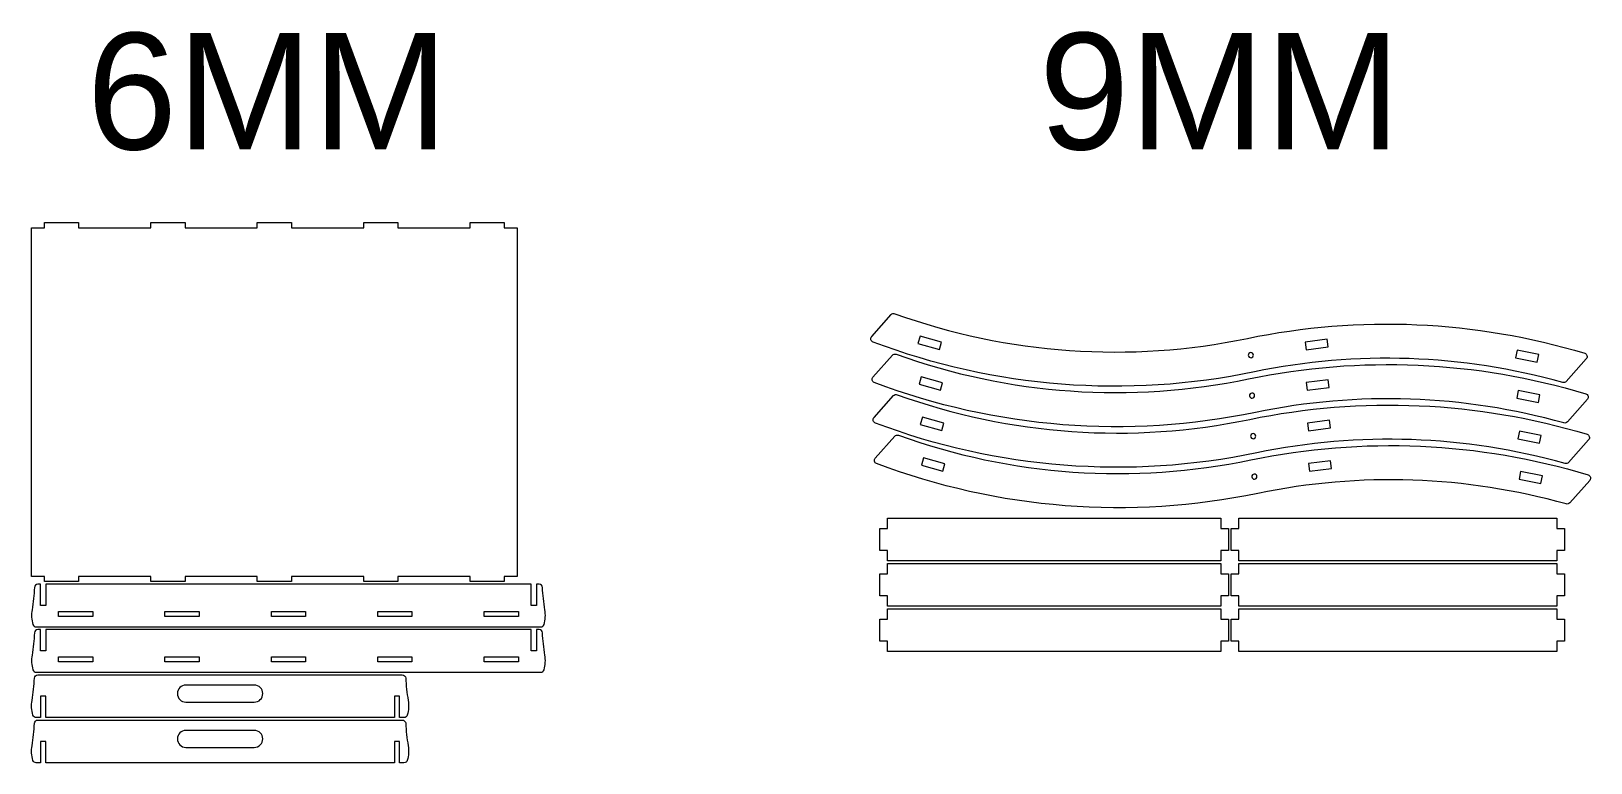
# Model space of a CAD drawing. Header units: millimetres. Extents: x -912 to 912, y -316 to 540.
import ezdxf

# ---------------------------------------------------------------- set-up
doc = ezdxf.new("R2010")
doc.units = ezdxf.units.MM
doc.header["$MEASUREMENT"] = 0
doc.layers.add('Layer 1', color=7, linetype='Continuous')
doc.styles.add('0', font='arial.ttf', dxfattribs={"height": 1})

msp = doc.modelspace()

# ---------------------------------------------------------------- linework, layer by layer
at = {"layer": 'Layer 1', "color": 250, "lineweight": 20}
for points, knots in [([(-343.8648, 310), (-343.8648, 310), (-358.8648, 310), (-358.8648, 310), (-358.8648, 310), (-358.8648, 310), (-358.8648, 316), (-358.8648, 316), (-358.8648, 316), (-358.8648, 316), (-398.8648, 316), (-398.8648, 316), (-398.8648, 316), (-398.8648, 316), (-398.8648, 310), (-398.8648, 310), (-398.8648, 310), (-398.8648, 310), (-483.3648, 310), (-483.3648, 310), (-483.3648, 310), (-483.3648, 310), (-483.3648, 316), (-483.3648, 316), (-483.3648, 316), (-483.3648, 316), (-523.3648, 316), (-523.3648, 316), (-523.3648, 316), (-523.3648, 316), (-523.3648, 310), (-523.3648, 310), (-523.3648, 310), (-523.3648, 310), (-607.8648, 310), (-607.8648, 310), (-607.8648, 310), (-607.8648, 310), (-607.8648, 316), (-607.8648, 316), (-607.8648, 316), (-607.8648, 316), (-647.8648, 316), (-647.8648, 316), (-647.8648, 316), (-647.8648, 316), (-647.8648, 310), (-647.8648, 310), (-647.8648, 310), (-647.8648, 310), (-732.3648, 310), (-732.3648, 310), (-732.3648, 310), (-732.3648, 310), (-732.3648, 316), (-732.3648, 316), (-732.3648, 316), (-732.3648, 316), (-772.3648, 316), (-772.3648, 316), (-772.3648, 316), (-772.3648, 316), (-772.3648, 310), (-772.3648, 310), (-772.3648, 310), (-772.3648, 310), (-856.8648, 310), (-856.8648, 310), (-856.8648, 310), (-856.8648, 310), (-856.8648, 316), (-856.8648, 316), (-856.8648, 316), (-856.8648, 316), (-896.8648, 316), (-896.8648, 316), (-896.8648, 316), (-896.8648, 316), (-896.8648, 310), (-896.8648, 310), (-896.8648, 310), (-896.8648, 310), (-911.8648, 310), (-911.8648, 310), (-911.8648, 310), (-911.8648, 178.497), (-911.8648, 33.503), (-911.8648, -98), (-911.8648, -98), (-911.8648, -98), (-896.8648, -98), (-896.8648, -98), (-896.8648, -98), (-896.8648, -98), (-896.8648, -104), (-896.8648, -104), (-896.8648, -104), (-896.8648, -104), (-856.8648, -104), (-856.8648, -104), (-856.8648, -104), (-856.8648, -104), (-856.8648, -98), (-856.8648, -98), (-856.8648, -98), (-856.8648, -98), (-772.3648, -98), (-772.3648, -98), (-772.3648, -98), (-772.3648, -98), (-772.3648, -104), (-772.3648, -104), (-772.3648, -104), (-772.3648, -104), (-732.3648, -104), (-732.3648, -104), (-732.3648, -104), (-732.3648, -104), (-732.3648, -98), (-732.3648, -98), (-732.3648, -98), (-732.3648, -98), (-647.8648, -98), (-647.8648, -98), (-647.8648, -98), (-647.8648, -98), (-647.8648, -104), (-647.8648, -104), (-647.8648, -104), (-647.8648, -104), (-607.8648, -104), (-607.8648, -104), (-607.8648, -104), (-607.8648, -104), (-607.8648, -98), (-607.8648, -98), (-607.8648, -98), (-607.8648, -98), (-523.3648, -98), (-523.3648, -98), (-523.3648, -98), (-523.3648, -98), (-523.3648, -104), (-523.3648, -104), (-523.3648, -104), (-523.3648, -104), (-483.3648, -104), (-483.3648, -104), (-483.3648, -104), (-483.3648, -104), (-483.3648, -98), (-483.3648, -98), (-483.3648, -98), (-483.3648, -98), (-398.8648, -98), (-398.8648, -98), (-398.8648, -98), (-398.8648, -98), (-398.8648, -104), (-398.8648, -104), (-398.8648, -104), (-398.8648, -104), (-358.8648, -104), (-358.8648, -104), (-358.8648, -104), (-358.8648, -104), (-358.8648, -98), (-358.8648, -98), (-358.8648, -98), (-358.8648, -98), (-343.8648, -98), (-343.8648, -98), (-343.8648, -98), (-343.8648, 33.503), (-343.8648, 178.497), (-343.8648, 310)], [0, 0, 0, 0, 0.022222222, 0.022222222, 0.022222222, 0.022222222, 0.044444444, 0.044444444, 0.044444444, 0.044444444, 0.066666667, 0.066666667, 0.066666667, 0.066666667, 0.088888889, 0.088888889, 0.088888889, 0.088888889, 0.111111111, 0.111111111, 0.111111111, 0.111111111, 0.133333333, 0.133333333, 0.133333333, 0.133333333, 0.155555556, 0.155555556, 0.155555556, 0.155555556, 0.177777778, 0.177777778, 0.177777778, 0.177777778, 0.2, 0.2, 0.2, 0.2, 0.222222222, 0.222222222, 0.222222222, 0.222222222, 0.244444444, 0.244444444, 0.244444444, 0.244444444, 0.266666667, 0.266666667, 0.266666667, 0.266666667, 0.288888889, 0.288888889, 0.288888889, 0.288888889, 0.311111111, 0.311111111, 0.311111111, 0.311111111, 0.333333333, 0.333333333, 0.333333333, 0.333333333, 0.355555556, 0.355555556, 0.355555556, 0.355555556, 0.377777778, 0.377777778, 0.377777778, 0.377777778, 0.4, 0.4, 0.4, 0.4, 0.422222222, 0.422222222, 0.422222222, 0.422222222, 0.444444444, 0.444444444, 0.444444444, 0.444444444, 0.466666667, 0.466666667, 0.466666667, 0.466666667, 0.488888889, 0.488888889, 0.488888889, 0.488888889, 0.511111111, 0.511111111, 0.511111111, 0.511111111, 0.533333333, 0.533333333, 0.533333333, 0.533333333, 0.555555556, 0.555555556, 0.555555556, 0.555555556, 0.577777778, 0.577777778, 0.577777778, 0.577777778, 0.6, 0.6, 0.6, 0.6, 0.622222222, 0.622222222, 0.622222222, 0.622222222, 0.644444444, 0.644444444, 0.644444444, 0.644444444, 0.666666667, 0.666666667, 0.666666667, 0.666666667, 0.688888889, 0.688888889, 0.688888889, 0.688888889, 0.711111111, 0.711111111, 0.711111111, 0.711111111, 0.733333333, 0.733333333, 0.733333333, 0.733333333, 0.755555556, 0.755555556, 0.755555556, 0.755555556, 0.777777778, 0.777777778, 0.777777778, 0.777777778, 0.8, 0.8, 0.8, 0.8, 0.822222222, 0.822222222, 0.822222222, 0.822222222, 0.844444444, 0.844444444, 0.844444444, 0.844444444, 0.866666667, 0.866666667, 0.866666667, 0.866666667, 0.888888889, 0.888888889, 0.888888889, 0.888888889, 0.911111111, 0.911111111, 0.911111111, 0.911111111, 0.933333333, 0.933333333, 0.933333333, 0.933333333, 0.955555556, 0.955555556, 0.955555556, 0.955555556, 1, 1, 1, 1]), ([(904.9795, 163.1625), (776.9749, 201.8434), (641.316, 207.8206), (510.4055, 180.5477), (510.4055, 180.5477), (372.9243, 151.9059), (230.1957, 161.9164), (98.0585, 209.4682), (98.0585, 209.4682), (96.5184, 210.0224), (94.7961, 209.5825), (93.7105, 208.3575), (93.7105, 208.3575), (93.7105, 208.3575), (70.931, 182.6544), (70.931, 182.6544), (70.931, 182.6544), (70.0584, 181.6699), (69.7258, 180.3194), (70.0411, 179.0423), (70.0411, 179.0423), (70.3565, 177.7652), (71.2796, 176.7249), (72.5101, 176.2598), (72.5101, 176.2598), (214.8519, 122.4491), (369.5886, 110.3522), (518.5636, 141.3885), (518.5636, 141.3885), (638.0487, 166.281), (761.7715, 162.0307), (879.2667, 128.997), (879.2667, 128.997), (880.7426, 128.5821), (882.3259, 129.0473), (883.3428, 130.1947), (883.3428, 130.1947), (883.3428, 130.1947), (906.816, 156.6805), (906.816, 156.6805), (906.816, 156.6805), (907.7204, 157.701), (908.0427, 159.112), (907.671, 160.4239), (907.671, 160.4239), (907.2992, 161.7359), (906.2848, 162.7681), (904.9795, 163.1625)], [0, 0, 0, 0, 0.076923077, 0.076923077, 0.076923077, 0.076923077, 0.153846154, 0.153846154, 0.153846154, 0.153846154, 0.230769231, 0.230769231, 0.230769231, 0.230769231, 0.307692308, 0.307692308, 0.307692308, 0.307692308, 0.384615385, 0.384615385, 0.384615385, 0.384615385, 0.461538462, 0.461538462, 0.461538462, 0.461538462, 0.538461538, 0.538461538, 0.538461538, 0.538461538, 0.615384615, 0.615384615, 0.615384615, 0.615384615, 0.692307692, 0.692307692, 0.692307692, 0.692307692, 0.769230769, 0.769230769, 0.769230769, 0.769230769, 0.846153846, 0.846153846, 0.846153846, 0.846153846, 1, 1, 1, 1]), ([(152.486, 176.0905), (152.486, 176.0905), (150.0584, 167.4241), (150.0584, 167.4241), (150.0584, 167.4241), (150.0584, 167.4241), (125.0222, 174.4372), (125.0222, 174.4372), (125.0222, 174.4372), (125.0222, 174.4372), (127.4498, 183.1037), (127.4498, 183.1037), (127.4498, 183.1037), (127.4498, 183.1037), (152.486, 176.0905), (152.486, 176.0905)], [0, 0, 0, 0, 0.2, 0.2, 0.2, 0.2, 0.4, 0.4, 0.4, 0.4, 0.6, 0.6, 0.6, 0.6, 1, 1, 1, 1]), ([(512.2393, 162.9579), (513.3383, 164.1979), (515.2343, 164.3121), (516.4743, 163.2132), (516.4743, 163.2132), (517.7143, 162.1143), (517.8286, 160.2183), (516.7296, 158.9783), (516.7296, 158.9783), (515.6307, 157.7384), (513.7347, 157.624), (512.4947, 158.7229), (512.4947, 158.7229), (511.2548, 159.8218), (511.1404, 161.7179), (512.2393, 162.9579)], [0, 0, 0, 0, 0.2, 0.2, 0.2, 0.2, 0.4, 0.4, 0.4, 0.4, 0.6, 0.6, 0.6, 0.6, 1, 1, 1, 1]), ([(603.6937, 179.5135), (603.6937, 179.5135), (604.8115, 170.5832), (604.8115, 170.5832), (604.8115, 170.5832), (604.8115, 170.5832), (579.0127, 167.3541), (579.0127, 167.3541), (579.0127, 167.3541), (579.0127, 167.3541), (577.895, 176.2844), (577.895, 176.2844), (577.895, 176.2844), (577.895, 176.2844), (603.6937, 179.5135), (603.6937, 179.5135)], [0, 0, 0, 0, 0.2, 0.2, 0.2, 0.2, 0.4, 0.4, 0.4, 0.4, 0.6, 0.6, 0.6, 0.6, 1, 1, 1, 1]), ([(824.0814, 158.0148), (824.0814, 158.0148), (825.8341, 166.8425), (825.8341, 166.8425), (825.8341, 166.8425), (825.8341, 166.8425), (851.3363, 161.7792), (851.3363, 161.7792), (851.3363, 161.7792), (851.3363, 161.7792), (849.5836, 152.9515), (849.5836, 152.9515), (849.5836, 152.9515), (849.5836, 152.9515), (824.0814, 158.0148), (824.0814, 158.0148)], [0, 0, 0, 0, 0.2, 0.2, 0.2, 0.2, 0.4, 0.4, 0.4, 0.4, 0.6, 0.6, 0.6, 0.6, 1, 1, 1, 1]), ([(906.3496, 115.7689), (778.3449, 154.4498), (642.6861, 160.427), (511.7755, 133.1541), (511.7755, 133.1541), (374.2944, 104.5123), (231.5658, 114.5228), (99.4285, 162.0746), (99.4285, 162.0746), (97.8885, 162.6288), (96.1662, 162.1889), (95.0805, 160.9639), (95.0805, 160.9639), (95.0805, 160.9639), (72.301, 135.2608), (72.301, 135.2608), (72.301, 135.2608), (71.4285, 134.2763), (71.0959, 132.9258), (71.4112, 131.6487), (71.4112, 131.6487), (71.7266, 130.3716), (72.6497, 129.3313), (73.8801, 128.8662), (73.8801, 128.8662), (216.222, 75.0555), (370.9587, 62.9586), (519.9337, 93.9949), (519.9337, 93.9949), (639.4188, 118.8874), (763.1416, 114.6371), (880.6367, 81.6034), (880.6367, 81.6034), (882.1127, 81.1885), (883.696, 81.6537), (884.7129, 82.8011), (884.7129, 82.8011), (884.7129, 82.8011), (908.1861, 109.2869), (908.1861, 109.2869), (908.1861, 109.2869), (909.0905, 110.3074), (909.4127, 111.7184), (909.0411, 113.0303), (909.0411, 113.0303), (908.6693, 114.3423), (907.6549, 115.3745), (906.3496, 115.7689)], [0, 0, 0, 0, 0.076923077, 0.076923077, 0.076923077, 0.076923077, 0.153846154, 0.153846154, 0.153846154, 0.153846154, 0.230769231, 0.230769231, 0.230769231, 0.230769231, 0.307692308, 0.307692308, 0.307692308, 0.307692308, 0.384615385, 0.384615385, 0.384615385, 0.384615385, 0.461538462, 0.461538462, 0.461538462, 0.461538462, 0.538461538, 0.538461538, 0.538461538, 0.538461538, 0.615384615, 0.615384615, 0.615384615, 0.615384615, 0.692307692, 0.692307692, 0.692307692, 0.692307692, 0.769230769, 0.769230769, 0.769230769, 0.769230769, 0.846153846, 0.846153846, 0.846153846, 0.846153846, 1, 1, 1, 1]), ([(153.8561, 128.6969), (153.8561, 128.6969), (151.4285, 120.0305), (151.4285, 120.0305), (151.4285, 120.0305), (151.4285, 120.0305), (126.3922, 127.0436), (126.3922, 127.0436), (126.3922, 127.0436), (126.3922, 127.0436), (128.8199, 135.7101), (128.8199, 135.7101), (128.8199, 135.7101), (128.8199, 135.7101), (153.8561, 128.6969), (153.8561, 128.6969)], [0, 0, 0, 0, 0.2, 0.2, 0.2, 0.2, 0.4, 0.4, 0.4, 0.4, 0.6, 0.6, 0.6, 0.6, 1, 1, 1, 1]), ([(605.0637, 132.1199), (605.0637, 132.1199), (606.1815, 123.1896), (606.1815, 123.1896), (606.1815, 123.1896), (606.1815, 123.1896), (580.3828, 119.9605), (580.3828, 119.9605), (580.3828, 119.9605), (580.3828, 119.9605), (579.265, 128.8908), (579.265, 128.8908), (579.265, 128.8908), (579.265, 128.8908), (605.0637, 132.1199), (605.0637, 132.1199)], [0, 0, 0, 0, 0.2, 0.2, 0.2, 0.2, 0.4, 0.4, 0.4, 0.4, 0.6, 0.6, 0.6, 0.6, 1, 1, 1, 1]), ([(907.7196, 68.3753), (779.715, 107.0562), (644.0561, 113.0334), (513.1456, 85.7605), (513.1456, 85.7605), (375.6645, 57.1187), (232.9358, 67.1292), (100.7986, 114.681), (100.7986, 114.681), (99.2586, 115.2352), (97.5362, 114.7953), (96.4506, 113.5703), (96.4506, 113.5703), (96.4506, 113.5703), (73.6711, 87.8672), (73.6711, 87.8672), (73.6711, 87.8672), (72.7986, 86.8827), (72.466, 85.5322), (72.7813, 84.2551), (72.7813, 84.2551), (73.0967, 82.978), (74.0197, 81.9377), (75.2502, 81.4726), (75.2502, 81.4726), (217.592, 27.6619), (372.3287, 15.565), (521.3038, 46.6013), (521.3038, 46.6013), (640.7888, 71.4938), (764.5117, 67.2435), (882.0068, 34.2098), (882.0068, 34.2098), (883.4827, 33.7949), (885.0661, 34.2601), (886.083, 35.4075), (886.083, 35.4075), (886.083, 35.4075), (909.5561, 61.8933), (909.5561, 61.8933), (909.5561, 61.8933), (910.4606, 62.9138), (910.7828, 64.3248), (910.4111, 65.6367), (910.4111, 65.6367), (910.0394, 66.9487), (909.025, 67.9809), (907.7196, 68.3753)], [0, 0, 0, 0, 0.076923077, 0.076923077, 0.076923077, 0.076923077, 0.153846154, 0.153846154, 0.153846154, 0.153846154, 0.230769231, 0.230769231, 0.230769231, 0.230769231, 0.307692308, 0.307692308, 0.307692308, 0.307692308, 0.384615385, 0.384615385, 0.384615385, 0.384615385, 0.461538462, 0.461538462, 0.461538462, 0.461538462, 0.538461538, 0.538461538, 0.538461538, 0.538461538, 0.615384615, 0.615384615, 0.615384615, 0.615384615, 0.692307692, 0.692307692, 0.692307692, 0.692307692, 0.769230769, 0.769230769, 0.769230769, 0.769230769, 0.846153846, 0.846153846, 0.846153846, 0.846153846, 1, 1, 1, 1]), ([(513.6094, 115.5643), (514.7083, 116.8043), (516.6044, 116.9185), (517.8444, 115.8196), (517.8444, 115.8196), (519.0843, 114.7207), (519.1987, 112.8247), (518.0997, 111.5847), (518.0997, 111.5847), (517.0008, 110.3448), (515.1048, 110.2304), (513.8648, 111.3293), (513.8648, 111.3293), (512.6248, 112.4282), (512.5105, 114.3243), (513.6094, 115.5643)], [0, 0, 0, 0, 0.2, 0.2, 0.2, 0.2, 0.4, 0.4, 0.4, 0.4, 0.6, 0.6, 0.6, 0.6, 1, 1, 1, 1]), ([(825.4514, 110.6212), (825.4514, 110.6212), (827.2042, 119.4488), (827.2042, 119.4488), (827.2042, 119.4488), (827.2042, 119.4488), (852.7063, 114.3856), (852.7063, 114.3856), (852.7063, 114.3856), (852.7063, 114.3856), (850.9537, 105.5579), (850.9537, 105.5579), (850.9537, 105.5579), (850.9537, 105.5579), (825.4514, 110.6212), (825.4514, 110.6212)], [0, 0, 0, 0, 0.2, 0.2, 0.2, 0.2, 0.4, 0.4, 0.4, 0.4, 0.6, 0.6, 0.6, 0.6, 1, 1, 1, 1]), ([(155.2262, 81.3033), (155.2262, 81.3033), (152.7986, 72.6369), (152.7986, 72.6369), (152.7986, 72.6369), (152.7986, 72.6369), (127.7623, 79.65), (127.7623, 79.65), (127.7623, 79.65), (127.7623, 79.65), (130.1899, 88.3165), (130.1899, 88.3165), (130.1899, 88.3165), (130.1899, 88.3165), (155.2262, 81.3033), (155.2262, 81.3033)], [0, 0, 0, 0, 0.2, 0.2, 0.2, 0.2, 0.4, 0.4, 0.4, 0.4, 0.6, 0.6, 0.6, 0.6, 1, 1, 1, 1]), ([(606.4338, 84.7263), (606.4338, 84.7263), (607.5516, 75.796), (607.5516, 75.796), (607.5516, 75.796), (607.5516, 75.796), (581.7529, 72.5669), (581.7529, 72.5669), (581.7529, 72.5669), (581.7529, 72.5669), (580.6351, 81.4972), (580.6351, 81.4972), (580.6351, 81.4972), (580.6351, 81.4972), (606.4338, 84.7263), (606.4338, 84.7263)], [0, 0, 0, 0, 0.2, 0.2, 0.2, 0.2, 0.4, 0.4, 0.4, 0.4, 0.6, 0.6, 0.6, 0.6, 1, 1, 1, 1]), ([(909.0897, 20.9817), (781.0851, 59.6625), (645.4262, 65.6398), (514.5157, 38.3669), (514.5157, 38.3669), (377.0345, 9.7251), (234.3059, 19.7356), (102.1687, 67.2874), (102.1687, 67.2874), (100.6287, 67.8416), (98.9063, 67.4017), (97.8207, 66.1767), (97.8207, 66.1767), (97.8207, 66.1767), (75.0412, 40.4736), (75.0412, 40.4736), (75.0412, 40.4736), (74.1687, 39.4891), (73.836, 38.1386), (74.1514, 36.8615), (74.1514, 36.8615), (74.4667, 35.5844), (75.3898, 34.5441), (76.6203, 34.079), (76.6203, 34.079), (218.9621, -19.7317), (373.6988, -31.8286), (522.6739, -0.7923), (522.6739, -0.7923), (642.1589, 24.1002), (765.8817, 19.8499), (883.3769, -13.1838), (883.3769, -13.1838), (884.8528, -13.5987), (886.4361, -13.1335), (887.4531, -11.9861), (887.4531, -11.9861), (887.4531, -11.9861), (910.9262, 14.4997), (910.9262, 14.4997), (910.9262, 14.4997), (911.8306, 15.5202), (912.1529, 16.9312), (911.7812, 18.2431), (911.7812, 18.2431), (911.4094, 19.5551), (910.3951, 20.5873), (909.0897, 20.9817)], [0, 0, 0, 0, 0.076923077, 0.076923077, 0.076923077, 0.076923077, 0.153846154, 0.153846154, 0.153846154, 0.153846154, 0.230769231, 0.230769231, 0.230769231, 0.230769231, 0.307692308, 0.307692308, 0.307692308, 0.307692308, 0.384615385, 0.384615385, 0.384615385, 0.384615385, 0.461538462, 0.461538462, 0.461538462, 0.461538462, 0.538461538, 0.538461538, 0.538461538, 0.538461538, 0.615384615, 0.615384615, 0.615384615, 0.615384615, 0.692307692, 0.692307692, 0.692307692, 0.692307692, 0.769230769, 0.769230769, 0.769230769, 0.769230769, 0.846153846, 0.846153846, 0.846153846, 0.846153846, 1, 1, 1, 1]), ([(514.9795, 68.1707), (516.0784, 69.4107), (517.9745, 69.5249), (519.2145, 68.426), (519.2145, 68.426), (520.4544, 67.3271), (520.5687, 65.4311), (519.4698, 64.1911), (519.4698, 64.1911), (518.3709, 62.9512), (516.4748, 62.8368), (515.2348, 63.9357), (515.2348, 63.9357), (513.9949, 65.0346), (513.8806, 66.9307), (514.9795, 68.1707)], [0, 0, 0, 0, 0.2, 0.2, 0.2, 0.2, 0.4, 0.4, 0.4, 0.4, 0.6, 0.6, 0.6, 0.6, 1, 1, 1, 1]), ([(826.8215, 63.2276), (826.8215, 63.2276), (828.5742, 72.0552), (828.5742, 72.0552), (828.5742, 72.0552), (828.5742, 72.0552), (854.0764, 66.992), (854.0764, 66.992), (854.0764, 66.992), (854.0764, 66.992), (852.3238, 58.1643), (852.3238, 58.1643), (852.3238, 58.1643), (852.3238, 58.1643), (826.8215, 63.2276), (826.8215, 63.2276)], [0, 0, 0, 0, 0.2, 0.2, 0.2, 0.2, 0.4, 0.4, 0.4, 0.4, 0.6, 0.6, 0.6, 0.6, 1, 1, 1, 1]), ([(156.5963, 33.9097), (156.5963, 33.9097), (154.1686, 25.2433), (154.1686, 25.2433), (154.1686, 25.2433), (154.1686, 25.2433), (129.1324, 32.2564), (129.1324, 32.2564), (129.1324, 32.2564), (129.1324, 32.2564), (131.56, 40.9229), (131.56, 40.9229), (131.56, 40.9229), (131.56, 40.9229), (156.5963, 33.9097), (156.5963, 33.9097)], [0, 0, 0, 0, 0.2, 0.2, 0.2, 0.2, 0.4, 0.4, 0.4, 0.4, 0.6, 0.6, 0.6, 0.6, 1, 1, 1, 1]), ([(607.8039, 37.3327), (607.8039, 37.3327), (608.9217, 28.4024), (608.9217, 28.4024), (608.9217, 28.4024), (608.9217, 28.4024), (583.123, 25.1733), (583.123, 25.1733), (583.123, 25.1733), (583.123, 25.1733), (582.0052, 34.1036), (582.0052, 34.1036), (582.0052, 34.1036), (582.0052, 34.1036), (607.8039, 37.3327), (607.8039, 37.3327)], [0, 0, 0, 0, 0.2, 0.2, 0.2, 0.2, 0.4, 0.4, 0.4, 0.4, 0.6, 0.6, 0.6, 0.6, 1, 1, 1, 1]), ([(516.3495, 20.7771), (517.4485, 22.0171), (519.3445, 22.1313), (520.5846, 21.0324), (520.5846, 21.0324), (521.8245, 19.9335), (521.9388, 18.0375), (520.8399, 16.7975), (520.8399, 16.7975), (519.741, 15.5576), (517.8449, 15.4432), (516.6049, 16.5421), (516.6049, 16.5421), (515.365, 17.641), (515.2506, 19.5371), (516.3495, 20.7771)], [0, 0, 0, 0, 0.2, 0.2, 0.2, 0.2, 0.4, 0.4, 0.4, 0.4, 0.6, 0.6, 0.6, 0.6, 1, 1, 1, 1]), ([(828.1916, 15.834), (828.1916, 15.834), (829.9443, 24.6616), (829.9443, 24.6616), (829.9443, 24.6616), (829.9443, 24.6616), (855.4465, 19.5984), (855.4465, 19.5984), (855.4465, 19.5984), (855.4465, 19.5984), (853.6938, 10.7707), (853.6938, 10.7707), (853.6938, 10.7707), (853.6938, 10.7707), (828.1916, 15.834), (828.1916, 15.834)], [0, 0, 0, 0, 0.2, 0.2, 0.2, 0.2, 0.4, 0.4, 0.4, 0.4, 0.6, 0.6, 0.6, 0.6, 1, 1, 1, 1]), ([(89.4936, -79.7662), (89.4936, -79.7662), (479.4936, -79.7664), (479.4936, -79.7664), (479.4936, -79.7664), (479.4936, -79.7664), (479.4936, -67.7664), (479.4936, -67.7664), (479.4936, -67.7664), (479.4936, -67.7664), (488.4936, -67.7664), (488.4936, -67.7664), (488.4936, -67.7664), (488.4936, -67.7664), (488.4936, -41.7664), (488.4936, -41.7664), (488.4936, -41.7664), (488.4936, -41.7664), (479.4936, -41.7665), (479.4936, -41.7665), (479.4936, -41.7665), (479.4936, -41.7665), (479.4936, -29.7665), (479.4936, -29.7665), (479.4936, -29.7665), (479.4936, -29.7665), (89.4937, -29.7663), (89.4937, -29.7663), (89.4937, -29.7663), (89.4937, -29.7663), (89.4936, -41.7663), (89.4936, -41.7663), (89.4936, -41.7663), (89.4936, -41.7663), (80.4936, -41.7663), (80.4936, -41.7663), (80.4936, -41.7663), (80.4936, -41.7663), (80.4936, -67.7662), (80.4936, -67.7662), (80.4936, -67.7662), (80.4936, -67.7662), (89.4936, -67.7662), (89.4936, -67.7662), (89.4936, -67.7662), (89.4936, -67.7662), (89.4936, -79.7662), (89.4936, -79.7662)], [0, 0, 0, 0, 0.076923077, 0.076923077, 0.076923077, 0.076923077, 0.153846154, 0.153846154, 0.153846154, 0.153846154, 0.230769231, 0.230769231, 0.230769231, 0.230769231, 0.307692308, 0.307692308, 0.307692308, 0.307692308, 0.384615385, 0.384615385, 0.384615385, 0.384615385, 0.461538462, 0.461538462, 0.461538462, 0.461538462, 0.538461538, 0.538461538, 0.538461538, 0.538461538, 0.615384615, 0.615384615, 0.615384615, 0.615384615, 0.692307692, 0.692307692, 0.692307692, 0.692307692, 0.769230769, 0.769230769, 0.769230769, 0.769230769, 0.846153846, 0.846153846, 0.846153846, 0.846153846, 1, 1, 1, 1]), ([(872.4936, -41.7664), (872.4936, -41.7664), (872.4936, -29.7648), (872.4936, -29.7648), (872.4936, -29.7648), (872.4936, -29.7648), (500.4936, -29.7648), (500.4936, -29.7648), (500.4936, -29.7648), (500.4936, -29.7648), (500.4936, -41.7664), (500.4936, -41.7664), (500.4936, -41.7664), (500.4936, -41.7664), (491.4936, -41.7664), (491.4936, -41.7664), (491.4936, -41.7664), (491.4936, -41.7664), (491.4936, -67.7632), (491.4936, -67.7632), (491.4936, -67.7632), (491.4936, -67.7632), (500.4936, -67.7632), (500.4936, -67.7632), (500.4936, -67.7632), (500.4936, -67.7632), (500.4936, -79.7648), (500.4936, -79.7648), (500.4936, -79.7648), (500.4936, -79.7648), (872.4936, -79.7648), (872.4936, -79.7648), (872.4936, -79.7648), (872.4936, -79.7648), (872.4936, -67.7632), (872.4936, -67.7632), (872.4936, -67.7632), (872.4936, -67.7632), (881.4936, -67.7632), (881.4936, -67.7632), (881.4936, -67.7632), (881.4936, -67.7632), (881.4936, -41.7664), (881.4936, -41.7664), (881.4936, -41.7664), (881.4936, -41.7664), (872.4936, -41.7664), (872.4936, -41.7664)], [0, 0, 0, 0, 0.076923077, 0.076923077, 0.076923077, 0.076923077, 0.153846154, 0.153846154, 0.153846154, 0.153846154, 0.230769231, 0.230769231, 0.230769231, 0.230769231, 0.307692308, 0.307692308, 0.307692308, 0.307692308, 0.384615385, 0.384615385, 0.384615385, 0.384615385, 0.461538462, 0.461538462, 0.461538462, 0.461538462, 0.538461538, 0.538461538, 0.538461538, 0.538461538, 0.615384615, 0.615384615, 0.615384615, 0.615384615, 0.692307692, 0.692307692, 0.692307692, 0.692307692, 0.769230769, 0.769230769, 0.769230769, 0.769230769, 0.846153846, 0.846153846, 0.846153846, 0.846153846, 1, 1, 1, 1]), ([(89.4936, -132.7661), (89.4936, -132.7661), (479.4936, -132.7663), (479.4936, -132.7663), (479.4936, -132.7663), (479.4936, -132.7663), (479.4936, -120.7663), (479.4936, -120.7663), (479.4936, -120.7663), (479.4936, -120.7663), (488.4936, -120.7663), (488.4936, -120.7663), (488.4936, -120.7663), (488.4936, -120.7663), (488.4936, -94.7663), (488.4936, -94.7663), (488.4936, -94.7663), (488.4936, -94.7663), (479.4936, -94.7664), (479.4936, -94.7664), (479.4936, -94.7664), (479.4936, -94.7664), (479.4936, -82.7664), (479.4936, -82.7664), (479.4936, -82.7664), (479.4936, -82.7664), (89.4937, -82.7662), (89.4937, -82.7662), (89.4937, -82.7662), (89.4937, -82.7662), (89.4936, -94.7662), (89.4936, -94.7662), (89.4936, -94.7662), (89.4936, -94.7662), (80.4936, -94.7662), (80.4936, -94.7662), (80.4936, -94.7662), (80.4936, -94.7662), (80.4936, -120.7661), (80.4936, -120.7661), (80.4936, -120.7661), (80.4936, -120.7661), (89.4936, -120.7661), (89.4936, -120.7661), (89.4936, -120.7661), (89.4936, -120.7661), (89.4936, -132.7661), (89.4936, -132.7661)], [0, 0, 0, 0, 0.076923077, 0.076923077, 0.076923077, 0.076923077, 0.153846154, 0.153846154, 0.153846154, 0.153846154, 0.230769231, 0.230769231, 0.230769231, 0.230769231, 0.307692308, 0.307692308, 0.307692308, 0.307692308, 0.384615385, 0.384615385, 0.384615385, 0.384615385, 0.461538462, 0.461538462, 0.461538462, 0.461538462, 0.538461538, 0.538461538, 0.538461538, 0.538461538, 0.615384615, 0.615384615, 0.615384615, 0.615384615, 0.692307692, 0.692307692, 0.692307692, 0.692307692, 0.769230769, 0.769230769, 0.769230769, 0.769230769, 0.846153846, 0.846153846, 0.846153846, 0.846153846, 1, 1, 1, 1]), ([(872.4936, -94.7664), (872.4936, -94.7664), (872.4936, -82.7648), (872.4936, -82.7648), (872.4936, -82.7648), (872.4936, -82.7648), (500.4936, -82.7648), (500.4936, -82.7648), (500.4936, -82.7648), (500.4936, -82.7648), (500.4936, -94.7664), (500.4936, -94.7664), (500.4936, -94.7664), (500.4936, -94.7664), (491.4936, -94.7664), (491.4936, -94.7664), (491.4936, -94.7664), (491.4936, -94.7664), (491.4936, -120.7632), (491.4936, -120.7632), (491.4936, -120.7632), (491.4936, -120.7632), (500.4936, -120.7632), (500.4936, -120.7632), (500.4936, -120.7632), (500.4936, -120.7632), (500.4936, -132.7648), (500.4936, -132.7648), (500.4936, -132.7648), (500.4936, -132.7648), (872.4936, -132.7648), (872.4936, -132.7648), (872.4936, -132.7648), (872.4936, -132.7648), (872.4936, -120.7632), (872.4936, -120.7632), (872.4936, -120.7632), (872.4936, -120.7632), (881.4936, -120.7632), (881.4936, -120.7632), (881.4936, -120.7632), (881.4936, -120.7632), (881.4936, -94.7664), (881.4936, -94.7664), (881.4936, -94.7664), (881.4936, -94.7664), (872.4936, -94.7664), (872.4936, -94.7664)], [0, 0, 0, 0, 0.076923077, 0.076923077, 0.076923077, 0.076923077, 0.153846154, 0.153846154, 0.153846154, 0.153846154, 0.230769231, 0.230769231, 0.230769231, 0.230769231, 0.307692308, 0.307692308, 0.307692308, 0.307692308, 0.384615385, 0.384615385, 0.384615385, 0.384615385, 0.461538462, 0.461538462, 0.461538462, 0.461538462, 0.538461538, 0.538461538, 0.538461538, 0.538461538, 0.615384615, 0.615384615, 0.615384615, 0.615384615, 0.692307692, 0.692307692, 0.692307692, 0.692307692, 0.769230769, 0.769230769, 0.769230769, 0.769230769, 0.846153846, 0.846153846, 0.846153846, 0.846153846, 1, 1, 1, 1]), ([(-316.2583, -157), (-316.2583, -157), (-906.5351, -157), (-906.5351, -157), (-906.5351, -157), (-908.3069, -157), (-909.8675, -155.8345), (-910.3705, -154.1356), (-910.3705, -154.1356), (-912.0164, -148.577), (-912.3674, -142.7153), (-911.3967, -137), (-911.3967, -137), (-909.9247, -128.3336), (-908.9735, -119.5867), (-908.5481, -110.8064), (-908.5481, -110.8064), (-908.4448, -108.675), (-906.6867, -107), (-904.5528, -107), (-904.5528, -107), (-904.5528, -107), (-901.3967, -107), (-901.3967, -107), (-901.3967, -107), (-901.3967, -107), (-901.3967, -132), (-901.3967, -132), (-901.3967, -132), (-901.3967, -132), (-895.3967, -132), (-895.3967, -132), (-895.3967, -132), (-895.3967, -132), (-895.3967, -107), (-895.3967, -107), (-895.3967, -107), (-895.3967, -107), (-327.3967, -107), (-327.3967, -107), (-327.3967, -107), (-327.3967, -107), (-327.3967, -132), (-327.3967, -132), (-327.3967, -132), (-327.3967, -132), (-321.3967, -132), (-321.3967, -132), (-321.3967, -132), (-321.3967, -132), (-321.3967, -107), (-321.3967, -107), (-321.3967, -107), (-321.3967, -107), (-318.2406, -107), (-318.2406, -107), (-318.2406, -107), (-316.1067, -107), (-314.3486, -108.675), (-314.2453, -110.8064), (-314.2453, -110.8064), (-313.8199, -119.5867), (-312.8687, -128.3336), (-311.3967, -137), (-311.3967, -137), (-310.426, -142.7152), (-310.777, -148.5769), (-312.4229, -154.1356), (-312.4229, -154.1356), (-312.9259, -155.8345), (-314.4865, -157), (-316.2583, -157)], [0, 0, 0, 0, 0.052631579, 0.052631579, 0.052631579, 0.052631579, 0.105263158, 0.105263158, 0.105263158, 0.105263158, 0.157894737, 0.157894737, 0.157894737, 0.157894737, 0.210526316, 0.210526316, 0.210526316, 0.210526316, 0.263157895, 0.263157895, 0.263157895, 0.263157895, 0.315789474, 0.315789474, 0.315789474, 0.315789474, 0.368421053, 0.368421053, 0.368421053, 0.368421053, 0.421052632, 0.421052632, 0.421052632, 0.421052632, 0.473684211, 0.473684211, 0.473684211, 0.473684211, 0.526315789, 0.526315789, 0.526315789, 0.526315789, 0.578947368, 0.578947368, 0.578947368, 0.578947368, 0.631578947, 0.631578947, 0.631578947, 0.631578947, 0.684210526, 0.684210526, 0.684210526, 0.684210526, 0.736842105, 0.736842105, 0.736842105, 0.736842105, 0.789473684, 0.789473684, 0.789473684, 0.789473684, 0.842105263, 0.842105263, 0.842105263, 0.842105263, 0.894736842, 0.894736842, 0.894736842, 0.894736842, 1, 1, 1, 1]), ([(-840.3967, -145), (-840.3967, -145), (-840.3967, -139), (-840.3967, -139), (-840.3967, -139), (-840.3967, -139), (-880.3967, -139), (-880.3967, -139), (-880.3967, -139), (-880.3967, -139), (-880.3967, -145), (-880.3967, -145), (-880.3967, -145), (-880.3967, -145), (-840.3967, -145), (-840.3967, -145)], [0, 0, 0, 0, 0.2, 0.2, 0.2, 0.2, 0.4, 0.4, 0.4, 0.4, 0.6, 0.6, 0.6, 0.6, 1, 1, 1, 1]), ([(-715.8967, -139), (-715.8967, -139), (-755.8967, -139), (-755.8967, -139), (-755.8967, -139), (-755.8967, -139), (-755.8967, -145), (-755.8967, -145), (-755.8967, -145), (-755.8967, -145), (-715.8967, -145), (-715.8967, -145), (-715.8967, -145), (-715.8967, -145), (-715.8967, -139), (-715.8967, -139)], [0, 0, 0, 0, 0.2, 0.2, 0.2, 0.2, 0.4, 0.4, 0.4, 0.4, 0.6, 0.6, 0.6, 0.6, 1, 1, 1, 1]), ([(-591.3967, -145), (-591.3967, -145), (-591.3967, -139), (-591.3967, -139), (-591.3967, -139), (-591.3967, -139), (-631.3967, -139), (-631.3967, -139), (-631.3967, -139), (-631.3967, -139), (-631.3967, -145), (-631.3967, -145), (-631.3967, -145), (-631.3967, -145), (-591.3967, -145), (-591.3967, -145)], [0, 0, 0, 0, 0.2, 0.2, 0.2, 0.2, 0.4, 0.4, 0.4, 0.4, 0.6, 0.6, 0.6, 0.6, 1, 1, 1, 1]), ([(-466.8967, -139), (-466.8967, -139), (-506.8967, -139), (-506.8967, -139), (-506.8967, -139), (-506.8967, -139), (-506.8967, -145), (-506.8967, -145), (-506.8967, -145), (-506.8967, -145), (-466.8967, -145), (-466.8967, -145), (-466.8967, -145), (-466.8967, -145), (-466.8967, -139), (-466.8967, -139)], [0, 0, 0, 0, 0.2, 0.2, 0.2, 0.2, 0.4, 0.4, 0.4, 0.4, 0.6, 0.6, 0.6, 0.6, 1, 1, 1, 1]), ([(-342.3967, -139), (-342.3967, -139), (-382.3967, -139), (-382.3967, -139), (-382.3967, -139), (-382.3967, -139), (-382.3967, -145), (-382.3967, -145), (-382.3967, -145), (-382.3967, -145), (-342.3967, -145), (-342.3967, -145), (-342.3967, -145), (-342.3967, -145), (-342.3967, -139), (-342.3967, -139)], [0, 0, 0, 0, 0.2, 0.2, 0.2, 0.2, 0.4, 0.4, 0.4, 0.4, 0.6, 0.6, 0.6, 0.6, 1, 1, 1, 1]), ([(89.4936, -185.766), (89.4936, -185.766), (479.4936, -185.7662), (479.4936, -185.7662), (479.4936, -185.7662), (479.4936, -185.7662), (479.4936, -173.7662), (479.4936, -173.7662), (479.4936, -173.7662), (479.4936, -173.7662), (488.4936, -173.7662), (488.4936, -173.7662), (488.4936, -173.7662), (488.4936, -173.7662), (488.4936, -147.7662), (488.4936, -147.7662), (488.4936, -147.7662), (488.4936, -147.7662), (479.4936, -147.7663), (479.4936, -147.7663), (479.4936, -147.7663), (479.4936, -147.7663), (479.4936, -135.7663), (479.4936, -135.7663), (479.4936, -135.7663), (479.4936, -135.7663), (89.4937, -135.7661), (89.4937, -135.7661), (89.4937, -135.7661), (89.4937, -135.7661), (89.4936, -147.7661), (89.4936, -147.7661), (89.4936, -147.7661), (89.4936, -147.7661), (80.4936, -147.7661), (80.4936, -147.7661), (80.4936, -147.7661), (80.4936, -147.7661), (80.4936, -173.766), (80.4936, -173.766), (80.4936, -173.766), (80.4936, -173.766), (89.4936, -173.766), (89.4936, -173.766), (89.4936, -173.766), (89.4936, -173.766), (89.4936, -185.766), (89.4936, -185.766)], [0, 0, 0, 0, 0.076923077, 0.076923077, 0.076923077, 0.076923077, 0.153846154, 0.153846154, 0.153846154, 0.153846154, 0.230769231, 0.230769231, 0.230769231, 0.230769231, 0.307692308, 0.307692308, 0.307692308, 0.307692308, 0.384615385, 0.384615385, 0.384615385, 0.384615385, 0.461538462, 0.461538462, 0.461538462, 0.461538462, 0.538461538, 0.538461538, 0.538461538, 0.538461538, 0.615384615, 0.615384615, 0.615384615, 0.615384615, 0.692307692, 0.692307692, 0.692307692, 0.692307692, 0.769230769, 0.769230769, 0.769230769, 0.769230769, 0.846153846, 0.846153846, 0.846153846, 0.846153846, 1, 1, 1, 1]), ([(872.4936, -147.7664), (872.4936, -147.7664), (872.4936, -135.7648), (872.4936, -135.7648), (872.4936, -135.7648), (872.4936, -135.7648), (500.4936, -135.7648), (500.4936, -135.7648), (500.4936, -135.7648), (500.4936, -135.7648), (500.4936, -147.7664), (500.4936, -147.7664), (500.4936, -147.7664), (500.4936, -147.7664), (491.4936, -147.7664), (491.4936, -147.7664), (491.4936, -147.7664), (491.4936, -147.7664), (491.4936, -173.7632), (491.4936, -173.7632), (491.4936, -173.7632), (491.4936, -173.7632), (500.4936, -173.7632), (500.4936, -173.7632), (500.4936, -173.7632), (500.4936, -173.7632), (500.4936, -185.7648), (500.4936, -185.7648), (500.4936, -185.7648), (500.4936, -185.7648), (872.4936, -185.7648), (872.4936, -185.7648), (872.4936, -185.7648), (872.4936, -185.7648), (872.4936, -173.7632), (872.4936, -173.7632), (872.4936, -173.7632), (872.4936, -173.7632), (881.4936, -173.7632), (881.4936, -173.7632), (881.4936, -173.7632), (881.4936, -173.7632), (881.4936, -147.7664), (881.4936, -147.7664), (881.4936, -147.7664), (881.4936, -147.7664), (872.4936, -147.7664), (872.4936, -147.7664)], [0, 0, 0, 0, 0.076923077, 0.076923077, 0.076923077, 0.076923077, 0.153846154, 0.153846154, 0.153846154, 0.153846154, 0.230769231, 0.230769231, 0.230769231, 0.230769231, 0.307692308, 0.307692308, 0.307692308, 0.307692308, 0.384615385, 0.384615385, 0.384615385, 0.384615385, 0.461538462, 0.461538462, 0.461538462, 0.461538462, 0.538461538, 0.538461538, 0.538461538, 0.538461538, 0.615384615, 0.615384615, 0.615384615, 0.615384615, 0.692307692, 0.692307692, 0.692307692, 0.692307692, 0.769230769, 0.769230769, 0.769230769, 0.769230769, 0.846153846, 0.846153846, 0.846153846, 0.846153846, 1, 1, 1, 1]), ([(-316.2583, -210), (-316.2583, -210), (-906.5351, -210), (-906.5351, -210), (-906.5351, -210), (-908.3069, -210), (-909.8675, -208.8345), (-910.3705, -207.1356), (-910.3705, -207.1356), (-912.0164, -201.577), (-912.3674, -195.7153), (-911.3967, -190), (-911.3967, -190), (-909.9247, -181.3336), (-908.9735, -172.5867), (-908.5481, -163.8064), (-908.5481, -163.8064), (-908.4448, -161.675), (-906.6867, -160), (-904.5528, -160), (-904.5528, -160), (-904.5528, -160), (-901.3967, -160), (-901.3967, -160), (-901.3967, -160), (-901.3967, -160), (-901.3967, -185), (-901.3967, -185), (-901.3967, -185), (-901.3967, -185), (-895.3967, -185), (-895.3967, -185), (-895.3967, -185), (-895.3967, -185), (-895.3967, -160), (-895.3967, -160), (-895.3967, -160), (-895.3967, -160), (-327.3967, -160), (-327.3967, -160), (-327.3967, -160), (-327.3967, -160), (-327.3967, -185), (-327.3967, -185), (-327.3967, -185), (-327.3967, -185), (-321.3967, -185), (-321.3967, -185), (-321.3967, -185), (-321.3967, -185), (-321.3967, -160), (-321.3967, -160), (-321.3967, -160), (-321.3967, -160), (-318.2406, -160), (-318.2406, -160), (-318.2406, -160), (-316.1067, -160), (-314.3486, -161.675), (-314.2453, -163.8064), (-314.2453, -163.8064), (-313.8199, -172.5867), (-312.8687, -181.3336), (-311.3967, -190), (-311.3967, -190), (-310.426, -195.7152), (-310.777, -201.5769), (-312.4229, -207.1356), (-312.4229, -207.1356), (-312.9259, -208.8345), (-314.4865, -210), (-316.2583, -210)], [0, 0, 0, 0, 0.052631579, 0.052631579, 0.052631579, 0.052631579, 0.105263158, 0.105263158, 0.105263158, 0.105263158, 0.157894737, 0.157894737, 0.157894737, 0.157894737, 0.210526316, 0.210526316, 0.210526316, 0.210526316, 0.263157895, 0.263157895, 0.263157895, 0.263157895, 0.315789474, 0.315789474, 0.315789474, 0.315789474, 0.368421053, 0.368421053, 0.368421053, 0.368421053, 0.421052632, 0.421052632, 0.421052632, 0.421052632, 0.473684211, 0.473684211, 0.473684211, 0.473684211, 0.526315789, 0.526315789, 0.526315789, 0.526315789, 0.578947368, 0.578947368, 0.578947368, 0.578947368, 0.631578947, 0.631578947, 0.631578947, 0.631578947, 0.684210526, 0.684210526, 0.684210526, 0.684210526, 0.736842105, 0.736842105, 0.736842105, 0.736842105, 0.789473684, 0.789473684, 0.789473684, 0.789473684, 0.842105263, 0.842105263, 0.842105263, 0.842105263, 0.894736842, 0.894736842, 0.894736842, 0.894736842, 1, 1, 1, 1]), ([(-840.3967, -198), (-840.3967, -198), (-840.3967, -192), (-840.3967, -192), (-840.3967, -192), (-840.3967, -192), (-880.3967, -192), (-880.3967, -192), (-880.3967, -192), (-880.3967, -192), (-880.3967, -198), (-880.3967, -198), (-880.3967, -198), (-880.3967, -198), (-840.3967, -198), (-840.3967, -198)], [0, 0, 0, 0, 0.2, 0.2, 0.2, 0.2, 0.4, 0.4, 0.4, 0.4, 0.6, 0.6, 0.6, 0.6, 1, 1, 1, 1]), ([(-715.8967, -192), (-715.8967, -192), (-755.8967, -192), (-755.8967, -192), (-755.8967, -192), (-755.8967, -192), (-755.8967, -198), (-755.8967, -198), (-755.8967, -198), (-755.8967, -198), (-715.8967, -198), (-715.8967, -198), (-715.8967, -198), (-715.8967, -198), (-715.8967, -192), (-715.8967, -192)], [0, 0, 0, 0, 0.2, 0.2, 0.2, 0.2, 0.4, 0.4, 0.4, 0.4, 0.6, 0.6, 0.6, 0.6, 1, 1, 1, 1]), ([(-591.3967, -198), (-591.3967, -198), (-591.3967, -192), (-591.3967, -192), (-591.3967, -192), (-591.3967, -192), (-631.3967, -192), (-631.3967, -192), (-631.3967, -192), (-631.3967, -192), (-631.3967, -198), (-631.3967, -198), (-631.3967, -198), (-631.3967, -198), (-591.3967, -198), (-591.3967, -198)], [0, 0, 0, 0, 0.2, 0.2, 0.2, 0.2, 0.4, 0.4, 0.4, 0.4, 0.6, 0.6, 0.6, 0.6, 1, 1, 1, 1]), ([(-466.8967, -192), (-466.8967, -192), (-506.8967, -192), (-506.8967, -192), (-506.8967, -192), (-506.8967, -192), (-506.8967, -198), (-506.8967, -198), (-506.8967, -198), (-506.8967, -198), (-466.8967, -198), (-466.8967, -198), (-466.8967, -198), (-466.8967, -198), (-466.8967, -192), (-466.8967, -192)], [0, 0, 0, 0, 0.2, 0.2, 0.2, 0.2, 0.4, 0.4, 0.4, 0.4, 0.6, 0.6, 0.6, 0.6, 1, 1, 1, 1]), ([(-342.3967, -192), (-342.3967, -192), (-382.3967, -192), (-382.3967, -192), (-382.3967, -192), (-382.3967, -192), (-382.3967, -198), (-382.3967, -198), (-382.3967, -198), (-382.3967, -198), (-342.3967, -198), (-342.3967, -198), (-342.3967, -198), (-342.3967, -198), (-342.3967, -192), (-342.3967, -192)], [0, 0, 0, 0, 0.2, 0.2, 0.2, 0.2, 0.4, 0.4, 0.4, 0.4, 0.6, 0.6, 0.6, 0.6, 1, 1, 1, 1]), ([(-478.2406, -213), (-478.2406, -213), (-904.5528, -213), (-904.5528, -213), (-904.5528, -213), (-906.6867, -213), (-908.4448, -214.675), (-908.5481, -216.8064), (-908.5481, -216.8064), (-908.9735, -225.5867), (-909.9247, -234.3336), (-911.3967, -243), (-911.3967, -243), (-912.3674, -248.7153), (-912.0164, -254.577), (-910.3705, -260.1356), (-910.3705, -260.1356), (-909.8675, -261.8345), (-908.3069, -263), (-906.5351, -263), (-906.5351, -263), (-906.5351, -263), (-901.3967, -263), (-901.3967, -263), (-901.3967, -263), (-901.3967, -263), (-901.3967, -238), (-901.3967, -238), (-901.3967, -238), (-901.3967, -238), (-895.3967, -238), (-895.3967, -238), (-895.3967, -238), (-895.3967, -238), (-895.3967, -263), (-895.3967, -263), (-895.3967, -263), (-895.3967, -263), (-487.3967, -263), (-487.3967, -263), (-487.3967, -263), (-487.3967, -263), (-487.3967, -238), (-487.3967, -238), (-487.3967, -238), (-487.3967, -238), (-481.3967, -238), (-481.3967, -238), (-481.3967, -238), (-481.3967, -238), (-481.3967, -263), (-481.3967, -263), (-481.3967, -263), (-481.3967, -263), (-476.2583, -263), (-476.2583, -263), (-476.2583, -263), (-474.4865, -263), (-472.9259, -261.8345), (-472.4229, -260.1356), (-472.4229, -260.1356), (-470.777, -254.577), (-470.426, -248.7153), (-471.3967, -243), (-471.3967, -243), (-472.8687, -234.3336), (-473.8199, -225.5867), (-474.2453, -216.8064), (-474.2453, -216.8064), (-474.3486, -214.6751), (-476.1067, -213), (-478.2406, -213)], [0, 0, 0, 0, 0.052631579, 0.052631579, 0.052631579, 0.052631579, 0.105263158, 0.105263158, 0.105263158, 0.105263158, 0.157894737, 0.157894737, 0.157894737, 0.157894737, 0.210526316, 0.210526316, 0.210526316, 0.210526316, 0.263157895, 0.263157895, 0.263157895, 0.263157895, 0.315789474, 0.315789474, 0.315789474, 0.315789474, 0.368421053, 0.368421053, 0.368421053, 0.368421053, 0.421052632, 0.421052632, 0.421052632, 0.421052632, 0.473684211, 0.473684211, 0.473684211, 0.473684211, 0.526315789, 0.526315789, 0.526315789, 0.526315789, 0.578947368, 0.578947368, 0.578947368, 0.578947368, 0.631578947, 0.631578947, 0.631578947, 0.631578947, 0.684210526, 0.684210526, 0.684210526, 0.684210526, 0.736842105, 0.736842105, 0.736842105, 0.736842105, 0.789473684, 0.789473684, 0.789473684, 0.789473684, 0.842105263, 0.842105263, 0.842105263, 0.842105263, 0.894736842, 0.894736842, 0.894736842, 0.894736842, 1, 1, 1, 1]), ([(-731.3967, -225), (-731.3967, -225), (-651.3967, -225), (-651.3967, -225), (-651.3967, -225), (-645.8739, -225), (-641.3967, -229.4772), (-641.3967, -235), (-641.3967, -235), (-641.3967, -240.5228), (-645.8739, -245), (-651.3967, -245), (-651.3967, -245), (-651.3967, -245), (-731.3967, -245), (-731.3967, -245), (-731.3967, -245), (-736.9195, -245), (-741.3967, -240.5228), (-741.3967, -235), (-741.3967, -235), (-741.3967, -229.4772), (-736.9195, -225), (-731.3967, -225)], [0, 0, 0, 0, 0.142857143, 0.142857143, 0.142857143, 0.142857143, 0.285714286, 0.285714286, 0.285714286, 0.285714286, 0.428571429, 0.428571429, 0.428571429, 0.428571429, 0.571428571, 0.571428571, 0.571428571, 0.571428571, 0.714285714, 0.714285714, 0.714285714, 0.714285714, 1, 1, 1, 1]), ([(-478.2406, -266), (-478.2406, -266), (-904.5528, -266), (-904.5528, -266), (-904.5528, -266), (-906.6867, -266), (-908.4448, -267.675), (-908.5481, -269.8064), (-908.5481, -269.8064), (-908.9735, -278.5867), (-909.9247, -287.3336), (-911.3967, -296), (-911.3967, -296), (-912.3674, -301.7153), (-912.0164, -307.577), (-910.3705, -313.1356), (-910.3705, -313.1356), (-909.8675, -314.8345), (-908.3069, -316), (-906.5351, -316), (-906.5351, -316), (-906.5351, -316), (-901.3967, -316), (-901.3967, -316), (-901.3967, -316), (-901.3967, -316), (-901.3967, -291), (-901.3967, -291), (-901.3967, -291), (-901.3967, -291), (-895.3967, -291), (-895.3967, -291), (-895.3967, -291), (-895.3967, -291), (-895.3967, -316), (-895.3967, -316), (-895.3967, -316), (-895.3967, -316), (-487.3967, -316), (-487.3967, -316), (-487.3967, -316), (-487.3967, -316), (-487.3967, -291), (-487.3967, -291), (-487.3967, -291), (-487.3967, -291), (-481.3967, -291), (-481.3967, -291), (-481.3967, -291), (-481.3967, -291), (-481.3967, -316), (-481.3967, -316), (-481.3967, -316), (-481.3967, -316), (-476.2583, -316), (-476.2583, -316), (-476.2583, -316), (-474.4865, -316), (-472.9259, -314.8345), (-472.4229, -313.1356), (-472.4229, -313.1356), (-470.777, -307.577), (-470.426, -301.7153), (-471.3967, -296), (-471.3967, -296), (-472.8687, -287.3336), (-473.8199, -278.5867), (-474.2453, -269.8064), (-474.2453, -269.8064), (-474.3486, -267.6751), (-476.1067, -266), (-478.2406, -266)], [0, 0, 0, 0, 0.052631579, 0.052631579, 0.052631579, 0.052631579, 0.105263158, 0.105263158, 0.105263158, 0.105263158, 0.157894737, 0.157894737, 0.157894737, 0.157894737, 0.210526316, 0.210526316, 0.210526316, 0.210526316, 0.263157895, 0.263157895, 0.263157895, 0.263157895, 0.315789474, 0.315789474, 0.315789474, 0.315789474, 0.368421053, 0.368421053, 0.368421053, 0.368421053, 0.421052632, 0.421052632, 0.421052632, 0.421052632, 0.473684211, 0.473684211, 0.473684211, 0.473684211, 0.526315789, 0.526315789, 0.526315789, 0.526315789, 0.578947368, 0.578947368, 0.578947368, 0.578947368, 0.631578947, 0.631578947, 0.631578947, 0.631578947, 0.684210526, 0.684210526, 0.684210526, 0.684210526, 0.736842105, 0.736842105, 0.736842105, 0.736842105, 0.789473684, 0.789473684, 0.789473684, 0.789473684, 0.842105263, 0.842105263, 0.842105263, 0.842105263, 0.894736842, 0.894736842, 0.894736842, 0.894736842, 1, 1, 1, 1]), ([(-731.3967, -278), (-731.3967, -278), (-651.3967, -278), (-651.3967, -278), (-651.3967, -278), (-645.8739, -278), (-641.3967, -282.4772), (-641.3967, -288), (-641.3967, -288), (-641.3967, -293.5228), (-645.8739, -298), (-651.3967, -298), (-651.3967, -298), (-651.3967, -298), (-731.3967, -298), (-731.3967, -298), (-731.3967, -298), (-736.9195, -298), (-741.3967, -293.5228), (-741.3967, -288), (-741.3967, -288), (-741.3967, -282.4772), (-736.9195, -278), (-731.3967, -278)], [0, 0, 0, 0, 0.142857143, 0.142857143, 0.142857143, 0.142857143, 0.285714286, 0.285714286, 0.285714286, 0.285714286, 0.428571429, 0.428571429, 0.428571429, 0.428571429, 0.571428571, 0.571428571, 0.571428571, 0.571428571, 0.714285714, 0.714285714, 0.714285714, 0.714285714, 1, 1, 1, 1])]:
    msp.add_open_spline(points, degree=3, knots=knots, dxfattribs=at)

# ---------------------------------------------------------------- texts
at = {"layer": 'Layer 1', "color": 250, "style": '0'}
for s, p in [('6MM', (-847.5571, 401.6952)), ('9MM', (266.5234, 401.6952))]:
    msp.add_text(s, height=136.28981, dxfattribs=at).set_placement(p)

doc.saveas('drawing.dxf')
